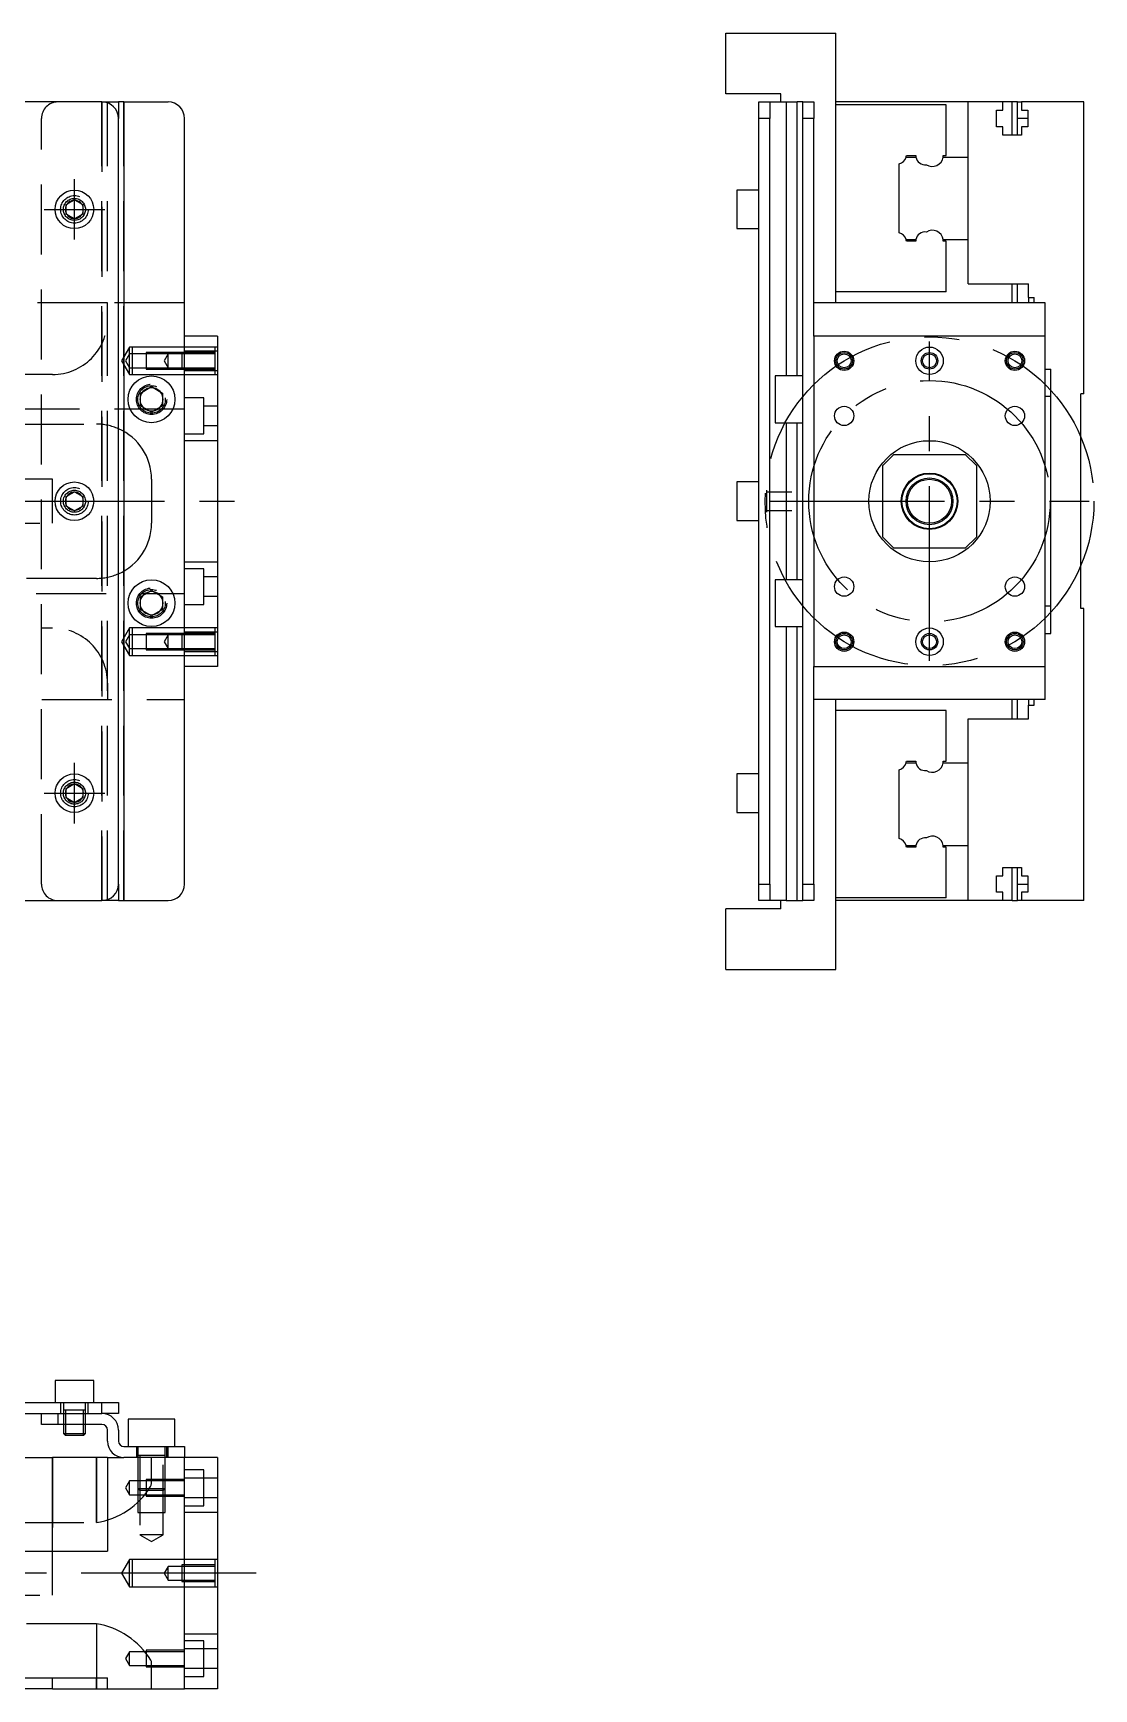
# Model space of a CAD drawing. Extents: x -5 to 551, y -260 to 87.
# Drawn here: x 358.5 to 551.1, y -215.6 to 85 of the extents above; entities that cross this region are included whole.
import ezdxf

# ---------------------------------------------------------------- set-up
doc = ezdxf.new("R2010")
doc.units = 0
doc.linetypes.add('CENTER', pattern=[50.8, 31.75, -6.35, 6.35, -6.35])
doc.linetypes.add('DASHED', pattern=[19.05, 12.7, -6.35])
doc.layers.get('0').update_dxf_attribs({"linetype": 'CONTINUOUS'})
doc.layers.add('CENTER', color=1, linetype='CENTER')

msp = doc.modelspace()

# ---------------------------------------------------------------- linework, layer by layer
at = {"color": 7, "linetype": 'CONTINUOUS'}
for p, q in [((484.245, 74), (484.245, 85)), ((484.245, 85), (504.245, 85)), ((504.245, 36), (504.245, 85)), ((371, 72.5), (3, 72.5)), ((371, 72.5), (374, 72.5)), ((374, 72.5), (374, 69.5)), ((375, 72.5), (374, 72.5)), ((375, 72.5), (375, -72.5)), ((375, 72.5), (383, 72.5)), ((494.245, 74), (484.245, 74)), ((490.245, 72.5), (492.245, 72.5)), ((490.245, 69.5), (490.245, 72.5)), ((492.245, 72.5), (492.245, 69.5)), ((492.245, 72.5), (495.245, 72.5)), ((494.245, 72.5), (494.245, 74)), ((495.245, 72.5), (495.245, 22.75)), ((495.245, 72.5), (497.245, 72.5)), ((497.245, 22.75), (497.245, 72.5)), ((498.245, 72.5), (497.245, 72.5)), ((498.245, 72.5), (500.245, 72.5)), ((498.245, 69.5), (498.245, 72.5)), ((500.245, 72.5), (500.245, 69.5)), ((528.245, 72.5), (504.245, 72.5)), ((534.545, 72.5), (528.245, 72.5)), ((528.245, 62.5), (528.245, 72.5)), ((536.245, 72.5), (534.545, 72.5)), ((534.545, 71), (534.545, 72.5)), ((536.245, 66.5), (536.245, 72.5)), ((537.245, 72.5), (536.245, 72.5)), ((537.245, 72.5), (537.945, 72.5)), ((537.245, 69.5), (537.245, 72.5)), ((537.945, 72.5), (537.945, 71)), ((549.245, 72.5), (537.945, 72.5)), ((549.245, 19.5), (549.245, 72.5)), ((374, -69.5), (374, 69.5)), ((386, -69.5), (386, 69.5)), ((492.245, 69.5), (490.245, 69.5)), ((490.245, -69.5), (490.245, 69.5)), ((492.245, -69.5), (492.245, 69.5)), ((500.245, 69.5), (498.245, 69.5)), ((498.245, -69.5), (498.245, 69.5)), ((500.245, 36), (500.245, 69.5)), ((524.245, 72), (504.245, 72)), ((524.245, 62.8), (524.245, 72)), ((533.395, 71), (534.545, 71)), ((533.395, 68), (533.395, 71)), ((539.095, 69.5), (537.245, 69.5)), ((537.245, 66.5), (537.245, 69.5)), ((537.945, 71), (539.095, 71)), ((539.095, 71), (539.095, 68)), ((534.545, 68), (533.395, 68)), ((534.545, 66.5), (534.545, 68)), ((537.945, 66.5), (534.545, 66.5)), ((537.945, 68), (537.945, 66.5)), ((539.095, 68), (537.945, 68)), ((515.745, 48.752272), (515.745, 61.247728)), ((516.997272, 62.5), (518.77168, 62.5)), ((517.042056, 62.8), (518.745, 62.8)), ((523.722372, 62.5), (528.245, 62.5)), ((523.745, 62.8), (524.245, 62.8)), ((528.245, 47.5), (528.245, 62.5)), ((528.245, 47.5), (528.245, 62.5)), ((364.5, 53.866026), (366, 54.73205)), ((366, 54.73205), (367.5, 53.866026)), ((486.245, 56.5), (486.245, 53)), ((490.245, 56.5), (486.245, 56.5)), ((364.5, 52.133974), (364.5, 53.866026)), ((366, 51.26795), (364.5, 52.133974)), ((367.5, 52.133974), (366, 51.26795)), ((367.5, 53.866026), (367.5, 52.133974)), ((486.245, 53), (486.245, 49.5)), ((486.245, 49.5), (490.245, 49.5)), ((516.997272, 47.5), (518.77168, 47.5)), ((518.745, 47.2), (517.042056, 47.2)), ((523.722372, 47.5), (528.245, 47.5)), ((524.245, 47.2), (523.745, 47.2)), ((524.245, 38), (524.245, 47.2)), ((528.245, 39.5), (528.245, 47.5)), ((528.245, 39.5), (539.245, 39.5)), ((536.245, 36), (536.245, 39.5)), ((537.245, 36), (537.245, 39.5)), ((539.245, 37), (539.245, 39.5)), ((524.245, 38), (504.245, 38)), ((539.245, 37), (540.245, 37)), ((539.245, 37), (539.245, 36)), ((540.245, 36), (540.245, 37)), ((386, -36), (386, 36)), ((500.245, 30), (500.245, 36)), ((500.245, 30), (500.245, 36)), ((542.245, 36), (500.245, 36)), ((542.245, 30), (542.245, 36)), ((392, 30), (386, 30)), ((392, 30), (392, -30)), ((500.245, 30), (500.245, -30)), ((542.245, 30), (500.245, 30)), ((542.245, -30), (542.245, 30)), ((493.245, 22.75), (493.245, 18.5)), ((498.245, 22.75), (493.245, 22.75)), ((542.245, 24), (543.245, 24)), ((543.245, -24), (543.245, 24)), ((378, 19.6547), (380, 20.809402)), ((378, 17.3453), (378, 19.6547)), ((380, 20.809402), (382, 19.6547)), ((382, 19.6547), (382, 17.3453)), ((493.245, 18.5), (493.245, 14.25)), ((543.245, 19), (542.245, 19)), ((548.745, -19.5), (548.745, 19.5)), ((549.245, 19.5), (548.745, 19.5)), ((380, 16.190598), (378, 17.3453)), ((382, 17.3453), (380, 16.190598)), ((493.245, 14.25), (498.245, 14.25)), ((495.245, 14.25), (495.245, -14.25)), ((497.245, -14.25), (497.245, 14.25)), ((514.745, 8.5), (512.745, 6.5)), ((512.745, -6.5), (512.745, 6.5)), ((514.745, 8.5), (527.745, 8.5)), ((529.745, 6.5), (527.745, 8.5)), ((529.745, 6.5), (529.745, -6.5)), ((486.245, 3.5), (486.245, 0)), ((490.245, 3.5), (486.245, 3.5)), ((364.5, 0.866026), (366, 1.73205)), ((364.5, -0.866026), (364.5, 0.866026)), ((366, 1.73205), (367.5, 0.866026)), ((367.5, 0.866026), (367.5, -0.866026)), ((486.245, 0), (486.245, -3.5)), ((491.645, 2.000006), (491.645, 1.65)), ((491.645, 2.000006), (491.645, 0)), ((491.645, 2.000006), (491.645, -2.000006)), ((491.645, 1.65), (491.645, 0)), ((492.245, 1.65), (491.645, 1.65)), ((491.645, 0), (491.645, -1.415062)), ((494.245, 1.65), (492.245, 1.65)), ((496.245, 1.65), (494.245, 1.65)), ((366, -1.73205), (364.5, -0.866026)), ((367.5, -0.866026), (366, -1.73205)), ((491.645, -1.415062), (491.645, -2.000006)), ((491.645, -1.65), (492.245, -1.65)), ((492.245, -1.65), (494.245, -1.65)), ((494.245, -1.65), (496.245, -1.65)), ((486.245, -3.5), (490.245, -3.5)), ((512.745, -6.5), (514.745, -8.5)), ((527.745, -8.5), (514.745, -8.5)), ((527.745, -8.5), (529.745, -6.5)), ((493.245, -14.25), (493.245, -18.5)), ((498.245, -14.25), (493.245, -14.25)), ((378, -17.3453), (380, -16.190598)), ((378, -19.6547), (378, -17.3453)), ((380, -16.190598), (382, -17.3453)), ((382, -17.3453), (382, -19.6547)), ((380, -20.809402), (378, -19.6547)), ((382, -19.6547), (380, -20.809402)), ((493.245, -18.5), (493.245, -22.75)), ((542.245, -19), (543.245, -19)), ((549.245, -19.5), (548.745, -19.5)), ((549.245, -72.5), (549.245, -19.5)), ((493.245, -22.75), (498.245, -22.75)), ((495.245, -22.75), (495.245, -72.5)), ((497.245, -72.5), (497.245, -22.75)), ((542.245, -24), (543.245, -24)), ((392, -30), (386, -30)), ((500.245, -36), (500.245, -30)), ((500.245, -30), (542.245, -30)), ((500.245, -36), (500.245, -30)), ((542.245, -36), (542.245, -30)), ((500.245, -69.5), (500.245, -36)), ((542.245, -36), (500.245, -36)), ((504.245, -85), (504.245, -36)), ((536.245, -39.5), (536.245, -36)), ((537.245, -39.5), (537.245, -36)), ((539.245, -36), (539.245, -37)), ((540.245, -37), (540.245, -36)), ((524.245, -38), (504.245, -38)), ((524.245, -47.2), (524.245, -38)), ((539.245, -37), (540.245, -37)), ((539.245, -39.5), (539.245, -37)), ((528.245, -39.5), (539.245, -39.5)), ((528.245, -47.5), (528.245, -39.5)), ((516.997272, -47.5), (518.77168, -47.5)), ((517.042056, -47.2), (518.745, -47.2)), ((523.722372, -47.5), (528.245, -47.5)), ((523.745, -47.2), (524.245, -47.2)), ((528.245, -62.5), (528.245, -47.5)), ((528.245, -62.5), (528.245, -47.5)), ((486.245, -49.5), (486.245, -53)), ((490.245, -49.5), (486.245, -49.5)), ((515.745, -61.247728), (515.745, -48.752272)), ((364.5, -52.133974), (366, -51.26795)), ((364.5, -53.866026), (364.5, -52.133974)), ((366, -54.73205), (364.5, -53.866026)), ((366, -51.26795), (367.5, -52.133974)), ((367.5, -53.866026), (366, -54.73205)), ((367.5, -52.133974), (367.5, -53.866026)), ((486.245, -53), (486.245, -56.5)), ((486.245, -56.5), (490.245, -56.5)), ((516.997272, -62.5), (518.77168, -62.5)), ((518.745, -62.8), (517.042056, -62.8)), ((523.722372, -62.5), (528.245, -62.5)), ((524.245, -62.8), (523.745, -62.8)), ((524.245, -72), (524.245, -62.8)), ((528.245, -72.5), (528.245, -62.5)), ((533.395, -68), (534.545, -68)), ((533.395, -71), (533.395, -68)), ((534.545, -66.5), (537.945, -66.5)), ((534.545, -68), (534.545, -66.5)), ((536.245, -72.5), (536.245, -66.5)), ((537.245, -69.5), (537.245, -66.5)), ((537.945, -66.5), (537.945, -68)), ((537.945, -68), (539.095, -68)), ((539.095, -68), (539.095, -71)), ((374, -69.5), (374, -72.5)), ((490.245, -69.5), (492.245, -69.5)), ((490.245, -72.5), (490.245, -69.5)), ((492.245, -69.5), (492.245, -72.5)), ((498.245, -69.5), (500.245, -69.5)), ((498.245, -72.5), (498.245, -69.5)), ((500.245, -69.5), (500.245, -72.5)), ((524.245, -72), (504.245, -72)), ((534.545, -71), (533.395, -71)), ((534.545, -72.5), (534.545, -71)), ((537.245, -69.5), (539.095, -69.5)), ((537.245, -72.5), (537.245, -69.5)), ((537.945, -71), (537.945, -72.5)), ((539.095, -71), (537.945, -71)), ((3, -72.5), (371, -72.5)), ((374, -72.5), (371, -72.5)), ((374, -72.5), (375, -72.5)), ((375, -72.5), (383, -72.5)), ((484.245, -85), (484.245, -74)), ((494.245, -74), (484.245, -74)), ((492.245, -72.5), (490.245, -72.5)), ((495.245, -72.5), (492.245, -72.5)), ((494.245, -74), (494.245, -72.5)), ((495.245, -72.5), (497.245, -72.5)), ((497.245, -72.5), (498.245, -72.5)), ((500.245, -72.5), (498.245, -72.5)), ((528.245, -72.5), (504.245, -72.5)), ((534.545, -72.5), (528.245, -72.5)), ((536.245, -72.5), (534.545, -72.5)), ((536.245, -72.5), (537.245, -72.5)), ((537.945, -72.5), (537.245, -72.5)), ((549.245, -72.5), (537.945, -72.5)), ((484.245, -85), (504.245, -85)), ((369.5, -159.63), (362.5, -159.63)), ((362.5, -159.63), (362.5, -163.63)), ((369.5, -163.63), (369.5, -159.63)), ((262, -163.63), (371, -163.63)), ((371, -165.63), (371, -163.63)), ((371, -163.63), (374, -163.63)), ((374, -163.63), (374, -165.63)), ((262, -165.63), (363, -165.63)), ((360, -167.63), (360, -165.63)), ((363, -167.63), (360, -167.63)), ((363, -165.63), (371, -165.63)), ((363, -165.63), (363, -167.63)), ((363, -165.63), (371, -165.63)), ((371, -167.63), (363, -167.63)), ((364, -167.63), (364, -169.28)), ((364.35, -167.63), (364.35, -169.63)), ((367.65, -169.63), (367.65, -167.63)), ((368, -169.28), (368, -167.63)), ((374, -165.63), (371, -165.63)), ((384.25, -166.63), (375.75, -166.63)), ((375.75, -166.63), (375.75, -171.63)), ((384.25, -171.63), (384.25, -166.63)), ((364, -169.28), (368, -169.28)), ((364, -169.28), (364.35, -169.63)), ((367.65, -169.63), (364.35, -169.63)), ((367.65, -169.63), (368, -169.28)), ((372, -170.63), (372, -168.63)), ((374, -168.63), (374, -170.63)), ((322, -173.63), (362, -173.63)), ((362, -190.63), (362, -173.63)), ((372, -173.63), (362, -173.63)), ((372, -173.63), (375, -173.63)), ((372, -173.63), (372, -190.63)), ((375, -171.63), (383, -171.63)), ((383, -173.63), (375, -173.63)), ((383, -173.63), (383, -171.63)), ((383, -171.63), (386, -171.63)), ((386, -173.63), (383, -173.63)), ((386, -171.63), (386, -173.63)), ((392, -173.63), (386, -173.63)), ((386, -215.63), (386, -173.63)), ((392, -173.63), (392, -215.63)), ((357, -190.63), (372, -190.63)), ((357, -213.63), (372, -213.63)), ((362, -215.63), (357, -215.63)), ((362, -215.63), (362, -213.63)), ((362, -215.63), (372, -215.63)), ((372, -215.63), (372, -213.63)), ((372, -215.63), (386, -215.63)), ((392, -215.63), (386, -215.63))]:
    msp.add_line(p, q, dxfattribs=at)
at = {"color": 3, "linetype": 'DASHED'}
for p, q in [((371, -72.5), (371, 72.5)), ((371, 72.5), (371, -72.5)), ((372, -72.5), (372, 72.5)), ((375, -72.5), (375, 72.5)), ((360, -69.5), (360, 69.5)), ((364, 53), (364.030168, 53.346066)), ((372, 36), (322, 36)), ((386, 36), (372, 36)), ((372, 33), (372, 36)), ((376, 28), (374.556624, 25.5)), ((376, 26.75), (376, 28)), ((376.5, 28), (376, 28)), ((376.5, 28), (376.5, 23)), ((386, 28), (376.5, 28)), ((391.5, 28), (386, 28)), ((392, 27.25), (386, 27.25)), ((391.5, 28), (391.5, 23)), ((392, 28), (391.5, 28)), ((374.556624, 25.5), (376, 23)), ((376, 26.75), (375.278312, 25.5)), ((375.278312, 25.5), (376, 24.25)), ((376, 24.25), (376, 26.75)), ((379, 26.75), (376, 26.75)), ((376, 23), (376, 24.25)), ((376, 24.25), (379, 24.25)), ((379, 26.999994), (379, 24.000006)), ((386, 26.999994), (379, 26.999994)), ((386, 26.75), (379, 26.75)), ((379, 24.25), (386, 24.25)), ((383, 26.75), (382.278312, 25.5)), ((382.278312, 25.5), (383, 24.25)), ((383, 24.25), (383, 26.75)), ((385.5, 26.999994), (385.5, 24.000006)), ((391.5, 26.999994), (386, 26.999994)), ((391.5, 26.75), (386, 26.75)), ((386, 24.25), (391.5, 24.25)), ((362, 23), (322, 23)), ((376, 23), (376.5, 23)), ((376.5, 23), (386, 23)), ((379, 24.000006), (386, 24.000006)), ((386, 24.000006), (391.5, 24.000006)), ((386, 23.75), (392, 23.75)), ((386, 23), (391.5, 23)), ((391.5, 23), (392, 23)), ((382.483582, 18.786038), (382.5, 18.5)), ((389.5, 18.75), (386, 18.75)), ((389.5, 12.25), (389.5, 18.75)), ((386, 16.75), (340, 16.75)), ((392, 17.25), (389.5, 17.25)), ((355, 14), (370, 14)), ((386, 12.25), (389.5, 12.25)), ((389.5, 13.75), (392, 13.75)), ((392, 11), (386, 11)), ((362, 4), (347, 4)), ((362, 0), (362, 4)), ((380, 4), (380, -4)), ((362, -4), (362, 0)), ((364, 0), (364.023172, 0.30356)), ((347, -4), (362, -4)), ((386, -11), (392, -11)), ((370, -14), (355, -14)), ((389.5, -12.25), (386, -12.25)), ((389.5, -18.75), (389.5, -12.25)), ((392, -13.75), (389.5, -13.75)), ((340, -16.75), (386, -16.75)), ((389.5, -17.25), (392, -17.25)), ((382.483582, -18.213962), (382.5, -18.5)), ((386, -18.75), (389.5, -18.75)), ((322, -23), (362, -23)), ((376, -23), (374.556624, -25.5)), ((376, -24.25), (376, -23)), ((376.5, -23), (376, -23)), ((376.5, -23), (376.5, -28)), ((386, -23), (376.5, -23)), ((379, -24.000006), (379, -26.999994)), ((386, -24.000006), (379, -24.000006)), ((385.5, -24.000006), (385.5, -26.999994)), ((391.5, -23), (386, -23)), ((392, -23.75), (386, -23.75)), ((391.5, -24.000006), (386, -24.000006)), ((391.5, -23), (391.5, -28)), ((392, -23), (391.5, -23)), ((374.556624, -25.5), (376, -28)), ((376, -24.25), (375.278312, -25.5)), ((375.278312, -25.5), (376, -26.75)), ((376, -26.75), (376, -24.25)), ((379, -24.25), (376, -24.25)), ((376, -28), (376, -26.75)), ((376, -26.75), (379, -26.75)), ((386, -24.25), (379, -24.25)), ((379, -26.75), (386, -26.75)), ((379, -26.999994), (386, -26.999994)), ((383, -24.25), (382.278312, -25.5)), ((382.278312, -25.5), (383, -26.75)), ((383, -26.75), (383, -24.25)), ((391.5, -24.25), (386, -24.25)), ((386, -26.75), (391.5, -26.75)), ((386, -26.999994), (391.5, -26.999994)), ((376, -28), (376.5, -28)), ((376.5, -28), (386, -28)), ((386, -27.25), (392, -27.25)), ((386, -28), (391.5, -28)), ((391.5, -28), (392, -28)), ((372, -33), (372, -36)), ((322, -36), (386, -36)), ((367.973226, -52.673844), (368, -53)), ((363.5, -163.63), (363.5, -165.63)), ((368.000006, -165.03), (363.999994, -165.03)), ((364, -163.63), (364, -167.63)), ((364.35, -165.03), (364.35, -167.63)), ((367.65, -167.63), (367.65, -165.03)), ((368, -167.63), (368, -163.63)), ((368.5, -165.63), (368.5, -163.63)), ((364.000006, -165.63), (364.000006, -167.63)), ((367.999994, -167.63), (367.999994, -165.63)), ((362, -173.63), (362, -190.63)), ((370, -173.63), (370, -185.434212)), ((370, -185.434212), (370, -173.63)), ((377.25, -171.63), (377.25, -173.63)), ((382.500006, -173.23), (377.499994, -173.23)), ((377.500006, -171.63), (377.500006, -183.63)), ((377.9, -173.23), (377.9, -187.63)), ((380, -178.364622), (380, -173.63)), ((382.1, -187.63), (382.1, -173.23)), ((382.499994, -183.63), (382.499994, -171.63)), ((382.75, -173.63), (382.75, -171.63)), ((389.5, -175.88), (386, -175.88)), ((389.5, -182.38), (389.5, -175.88)), ((376, -177.88), (375.278312, -179.13)), ((375.278312, -179.13), (376, -180.38)), ((376, -180.38), (376, -177.88)), ((379, -177.88), (376, -177.88)), ((377.5, -179.23), (379, -179.23)), ((377.5, -179.23), (377.9, -179.63)), ((379, -179.63), (377.9, -179.63)), ((379, -177.630006), (379, -180.629994)), ((386, -177.630006), (379, -177.630006)), ((386, -177.88), (379, -177.88)), ((379, -179.23), (382.5, -179.23)), ((382.1, -179.63), (379, -179.63)), ((379.840926, -178.907602), (379.9594, -178.612522)), ((379.9594, -178.612522), (380, -178.364622)), ((382.1, -179.63), (382.5, -179.23)), ((392, -177.38), (386, -177.38)), ((376, -180.38), (379, -180.38)), ((379, -180.38), (386, -180.38)), ((379, -180.629994), (386, -180.629994)), ((386, -180.88), (392, -180.88)), ((386, -182.38), (389.5, -182.38)), ((355, -185.434212), (370, -185.434212)), ((377.500006, -183.63), (382.499994, -183.63)), ((392, -183.63), (386, -183.63)), ((380, -187.63), (377.9, -187.63)), ((377.9, -187.63), (380, -188.842436)), ((382.1, -187.63), (380, -187.63)), ((380, -188.842436), (382.1, -187.63)), ((362, -198.63), (362, -190.63)), ((376, -192.13), (374.556624, -194.63)), ((376, -197.13), (376, -192.13)), ((376.5, -192.13), (376, -192.13)), ((376.5, -192.13), (376.5, -197.13)), ((386, -192.13), (376.5, -192.13)), ((391.5, -192.13), (386, -192.13)), ((391.5, -192.13), (391.5, -197.13)), ((392, -192.13), (391.5, -192.13)), ((374.556624, -194.63), (376, -197.13)), ((383, -193.38), (382.278312, -194.63)), ((382.278312, -194.63), (383, -195.88)), ((383, -195.88), (383, -193.38)), ((385.5, -193.38), (383, -193.38)), ((385.5, -193.130006), (385.5, -196.129994)), ((386, -193.130006), (385.5, -193.130006)), ((391.5, -193.38), (385.5, -193.38)), ((391.5, -193.130006), (386, -193.130006)), ((376, -197.13), (376.5, -197.13)), ((376.5, -197.13), (386, -197.13)), ((383, -195.88), (385.5, -195.88)), ((385.5, -195.88), (391.5, -195.88)), ((385.5, -196.129994), (386, -196.129994)), ((386, -196.129994), (391.5, -196.129994)), ((386, -197.13), (391.5, -197.13)), ((391.5, -197.13), (392, -197.13)), ((347, -198.63), (362, -198.63)), ((370, -203.825788), (355, -203.825788)), ((370, -203.825788), (370, -215.63)), ((386, -205.63), (392, -205.63)), ((389.5, -206.88), (386, -206.88)), ((389.5, -213.38), (389.5, -206.88)), ((376, -208.88), (375.278312, -210.13)), ((375.278312, -210.13), (376, -211.38)), ((376, -211.38), (376, -208.88)), ((379, -208.88), (376, -208.88)), ((379, -208.630006), (379, -211.629994)), ((386, -208.630006), (379, -208.630006)), ((386, -208.88), (379, -208.88)), ((379.96689, -210.673798), (379.86994, -210.41346)), ((392, -208.38), (386, -208.38)), ((376, -211.38), (379, -211.38)), ((379, -211.38), (386, -211.38)), ((379, -211.629994), (386, -211.629994)), ((380, -210.895378), (379.96689, -210.673798)), ((380, -215.63), (380, -210.895378)), ((386, -211.88), (392, -211.88)), ((386, -213.38), (389.5, -213.38)), ((370, -215.63), (370, -213.63))]:
    msp.add_line(p, q, dxfattribs=at)
at = {"color": 1, "linetype": 'CENTER'}
for p, q in [((366, 47.5), (366, 58.5)), ((360.5, 53), (371.5, 53)), ((521.245, -29), (521.245, 29)), ((492.245, 0), (550.245, 0)), ((366, -58.5), (366, -47.5)), ((360.5, -53), (371.5, -53))]:
    msp.add_line(p, q, dxfattribs=at)
at = {"color": 7, "linetype": 'CONTINUOUS'}
for centre, radius in [((366, 53), 3.5), ((505.745, 25.5), 1.75), ((521.245, 25.5), 2.5), ((536.745, 25.5), 1.75), ((505.745, 25.5), 1.25), ((521.245, 25.5), 1.25), ((536.745, 25.5), 1.25), ((380, 18.5), 4.25), ((505.745, 15.5), 1.75), ((536.745, 15.5), 1.75), ((521.245, 0), 11), ((366, 0), 3.5), ((521.245, 0), 5.125), ((521.245, 0), 5), ((521.245, 0), 4.25), ((521.245, 0), 4), ((380, -18.5), 4.25), ((505.745, -15.5), 1.75), ((536.745, -15.5), 1.75), ((505.745, -25.5), 1.75), ((521.245, -25.5), 2.5), ((536.745, -25.5), 1.75), ((505.745, -25.5), 1.25), ((521.245, -25.5), 1.25), ((536.745, -25.5), 1.25), ((366, -53), 3.5)]:
    msp.add_circle(centre, radius, dxfattribs=at)
at = {"color": 3, "linetype": 'DASHED'}
for centre, radius in [((366, 53), 2.5), ((366, 53), 2), ((380, 18.5), 2.75), ((380, 18.5), 2.5), ((366, 0), 2.5), ((366, 0), 2), ((380, -18.5), 2.75), ((380, -18.5), 2.5), ((366, -53), 2.5), ((366, -53), 2)]:
    msp.add_circle(centre, radius, dxfattribs=at)
at = {"color": 1, "linetype": 'CENTER'}
for radius in [29.841247, 21.92031]:
    msp.add_circle((521.245, 0), radius, dxfattribs=at)
at = {"color": 3, "linetype": 'CONTINUOUS'}
for centre in [(505.745, 25.5), (521.245, 25.5), (536.745, 25.5), (505.745, -25.5), (521.245, -25.5), (536.745, -25.5)]:
    msp.add_circle(centre, 1.5, dxfattribs=at)
at = {"color": 3, "linetype": 'DASHED'}
for centre, radius, start, end in [((363, 69.5), 3, 90, 180), ((362, 33), 10, 270, 0), ((370, 4), 10, 66.421822, 90), ((370, 4), 10, 0, 66.421822), ((370, -4), 10, 293.578178, 0), ((370, -4), 10, 270, 293.578178), ((362, -33), 10, 0, 90), ((363, -69.5), 3, 180, 270), ((367.815867, -171.458484), 14.145367, 278.88236378, 328.22318375), ((367.798725, -217.811461), 14.157848, 31.50258976, 81.05531002)]:
    msp.add_arc(centre, radius, start, end, dxfattribs=at)
at = {"color": 7, "linetype": 'CONTINUOUS'}
for centre, radius, start, end in [((371, 69.5), 3, 0, 90), ((383, 69.5), 3, 0, 90), ((515.345, 62.9), 1.7, 283.608961, 346.391039), ((515.345, 62.9), 1.7, 346.391039, 356.627713), ((520.445, 62.8), 1.7, 180, 190.164249), ((520.445, 62.8), 1.7, 190.164249, 277.540197), ((521.745, 62.8), 2, 237.42103, 351.373073), ((521.745, 62.8), 2, 351.373073, 0), ((366, 53), 1.65, 95.380023, 144.619977), ((366, 53), 1.65, 84.619977, 95.380023), ((366, 53), 1.65, 35.380023, 84.619977), ((366, 53), 1.65, 155.380023, 180), ((366, 53), 1.65, 180, 204.619977), ((366, 53), 1.65, 144.619977, 155.380023), ((366, 53), 1.65, 204.619977, 215.380023), ((366, 53), 1.65, 215.380023, 264.619977), ((366, 53), 1.65, 264.619977, 275.380023), ((366, 53), 1.65, 275.380023, 324.619977), ((366, 53), 1.65, 24.619977, 35.380023), ((366, 53), 1.65, 324.619977, 335.380023), ((366, 53), 1.65, 335.380023, 24.619977), ((515.345, 47.1), 1.7, 13.608961, 76.391039), ((520.445, 47.2), 1.7, 82.459803, 169.835751), ((521.745, 47.2), 2, 8.626927, 122.57897), ((515.345, 47.1), 1.7, 3.372287, 13.608961), ((520.445, 47.2), 1.7, 169.835751, 180), ((521.745, 47.2), 2, 0, 8.626927), ((380, 18.5), 2.1, 162.24721, 180), ((380, 18.5), 2.1, 180, 197.75279), ((380, 18.5), 2.1, 137.75279, 162.24721), ((380, 18.5), 2.1, 102.24721, 137.75279), ((380, 18.5), 2.1, 77.75279, 102.24721), ((380, 18.5), 2.1, 42.24721, 77.75279), ((380, 18.5), 2.1, 17.75279, 42.24721), ((380, 18.5), 2.1, 342.24721, 17.75279), ((380, 18.5), 2.1, 197.75279, 222.24721), ((380, 18.5), 2.1, 222.24721, 257.75279), ((380, 18.5), 2.1, 257.75279, 282.24721), ((380, 18.5), 2.1, 282.24721, 317.75279), ((380, 18.5), 2.1, 317.75279, 342.24721), ((366, 0), 1.65, 155.380023, 180), ((366, 0), 1.65, 180, 204.619977), ((366, 0), 1.65, 144.619977, 155.380023), ((366, 0), 1.65, 95.380023, 144.619977), ((366, 0), 1.65, 84.619977, 95.380023), ((366, 0), 1.65, 35.380023, 84.619977), ((366, 0), 1.65, 24.619977, 35.380023), ((366, 0), 1.65, 335.380023, 24.619977), ((366, 0), 1.65, 204.619977, 215.380023), ((366, 0), 1.65, 215.380023, 264.619977), ((366, 0), 1.65, 264.619977, 275.380023), ((366, 0), 1.65, 275.380023, 324.619977), ((366, 0), 1.65, 324.619977, 335.380023), ((380, -18.5), 2.1, 162.24721, 180), ((380, -18.5), 2.1, 137.75279, 162.24721), ((380, -18.5), 2.1, 102.24721, 137.75279), ((380, -18.5), 2.1, 77.75279, 102.24721), ((380, -18.5), 2.1, 42.24721, 77.75279), ((380, -18.5), 2.1, 17.75279, 42.24721), ((380, -18.5), 2.1, 342.24721, 17.75279), ((380, -18.5), 2.1, 180, 197.75279), ((380, -18.5), 2.1, 197.75279, 222.24721), ((380, -18.5), 2.1, 222.24721, 257.75279), ((380, -18.5), 2.1, 257.75279, 282.24721), ((380, -18.5), 2.1, 282.24721, 317.75279), ((380, -18.5), 2.1, 317.75279, 342.24721), ((515.345, -47.1), 1.7, 283.608961, 346.391039), ((515.345, -47.1), 1.7, 346.391039, 356.627713), ((520.445, -47.2), 1.7, 180, 190.164249), ((520.445, -47.2), 1.7, 190.164249, 277.540197), ((521.745, -47.2), 2, 237.42103, 351.373073), ((521.745, -47.2), 2, 351.373073, 0), ((366, -53), 1.65, 155.380023, 180), ((366, -53), 1.65, 180, 204.619977), ((366, -53), 1.65, 144.619977, 155.380023), ((366, -53), 1.65, 204.619977, 215.380023), ((366, -53), 1.65, 95.380023, 144.619977), ((366, -53), 1.65, 215.380023, 264.619977), ((366, -53), 1.65, 84.619977, 95.380023), ((366, -53), 1.65, 35.380023, 84.619977), ((366, -53), 1.65, 275.380023, 324.619977), ((366, -53), 1.65, 24.619977, 35.380023), ((366, -53), 1.65, 324.619977, 335.380023), ((366, -53), 1.65, 335.380023, 24.619977), ((366, -53), 1.65, 264.619977, 275.380023), ((515.345, -62.9), 1.7, 13.608961, 76.391039), ((515.345, -62.9), 1.7, 3.372287, 13.608961), ((520.445, -62.8), 1.7, 169.835751, 180), ((520.445, -62.8), 1.7, 82.459803, 169.835751), ((521.745, -62.8), 2, 8.626927, 122.57897), ((521.745, -62.8), 2, 0, 8.626927), ((371, -69.5), 3, 270, 0), ((383, -69.5), 3, 270, 0), ((371, -168.63), 3, 0, 90), ((371, -168.63), 1, 0, 90), ((375, -170.63), 3, 180, 270), ((375, -170.63), 1, 180, 270)]:
    msp.add_arc(centre, radius, start, end, dxfattribs=at)
at = {"layer": 'CENTER', "color": 1, "linetype": 'CENTER'}
for p, q in [((-5, 0), (399, 0)), ((399, -194.63), (-5, -194.63))]:
    msp.add_line(p, q, dxfattribs=at)

doc.saveas('drawing.dxf')
